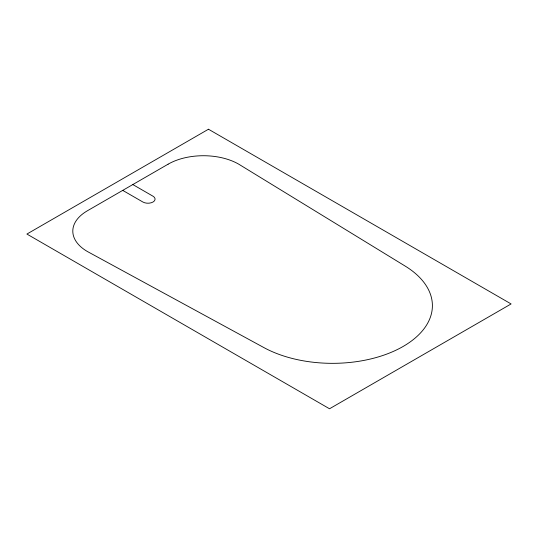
<?xml version="1.0" encoding="UTF-8"?>
<svg xmlns="http://www.w3.org/2000/svg" width="538" height="538" viewBox="0 0 538 538"><rect width="100%" height="100%" fill="white"/><g stroke="black" fill="none" stroke-linecap="round" stroke-linejoin="round"><path stroke-width="0.81" d="M132.819 184.554L152.994 196.202A7.135 4.116 0 0 1 152.994 202.026A7.135 4.116 0 0 1 142.906 202.026L122.731 190.378M208.475 129.228L26.9 234.057L329.525 408.772L511.1 303.943L208.475 129.228M168.125 164.171L87.425 210.761A49.933 28.83 0 0 0 87.425 251.528L263.956 347.622A99.907 57.68 0 0 0 403.137 346.445A99.907 57.68 0 0 0 405.181 266.088L238.737 164.171A49.933 28.83 0 0 0 168.125 164.171"/></g></svg>
